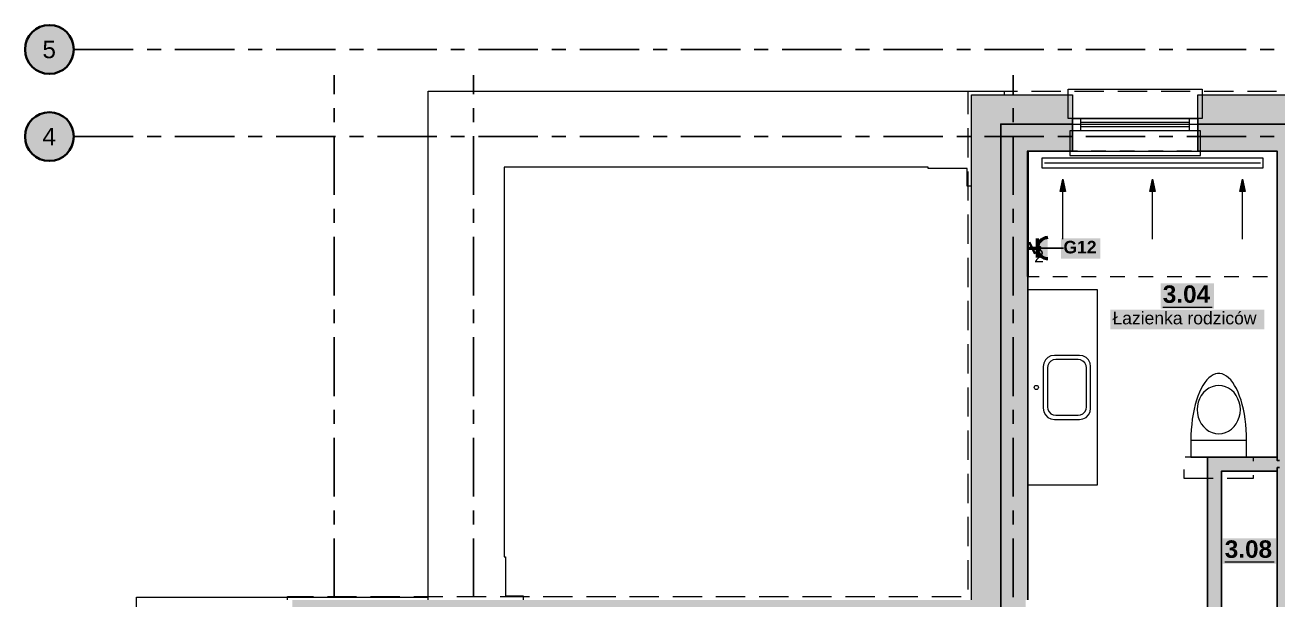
# Model space of a CAD drawing. Header units: metres. Extents: x -3.2 to 13.5, y -2.1 to 9.6.
# Drawn here: x -3.22 to 5.78, y 5.43 to 9.55 of the extents above; entities that cross this region are included whole.
import ezdxf

# ---------------------------------------------------------------- set-up
doc = ezdxf.new("R2010")
doc.units = ezdxf.units.M
for name, pattern in [('KRESKOWA', [5.25, 4.2, -1.05]), ('KRESKOWA_DROBNA', [3.15, 2.1, -1.05]), ('PUNKTOWA', [10.5, 8.4, -1.05, 0, -1.05])]:
    doc.linetypes.add(name, pattern=pattern)
doc.layers.add('A-MASKA', color=7, linetype='Continuous', lineweight=18)
doc.layers.add('E-OPISY', color=2, linetype='Continuous', lineweight=25)
for name, color, linetype, lineweight, true_color in [('E-GNIAZDA', 1, 'Continuous', 35, 0xc00000), ('I-OSIE', 8, 'PUNKTOWA', 18, 0x7a7a7a), ('I-PODKLAD', 8, 'Continuous', 18, 0x9a9a9a), ('I-PODKLAD-SCIANY', 8, 'Continuous', 25, 0x6e6e6e), ('I-PODKLAD-WYPELN', 254, 'Continuous', 18, 0xe6e6e6), ('I-POMIESZCZENIA', 8, 'Continuous', 25, 0x4a4a4a)]:
    doc.layers.add(name, color=color, linetype=linetype, lineweight=lineweight, true_color=true_color)
doc.styles.add('PL_ARIAL', font='arial.ttf')
doc.styles.add('PL_ARIAL_B', font='arialbd.ttf')

msp = doc.modelspace()

# ---------------------------------------------------------------- hatches: boundary and pattern name
at = {"layer": 'A-MASKA', "true_color": 0xffffff}
for points in [[(4.2175, 7.8745), (4.4997, 7.8745), (4.4997, 8.0193), (4.2175, 8.0193)], [(4.9332, 7.5145), (5.3168, 7.5145), (5.3168, 7.697), (4.9332, 7.697)], [(4.5719, 7.3677), (5.6781, 7.3677), (5.6781, 7.5075), (4.5719, 7.5075)], [(5.3782, 5.685), (5.7618, 5.685), (5.7618, 5.8675), (5.3782, 5.8675)]]:
    msp.add_hatch(color=7, dxfattribs=at).paths.add_polyline_path(points)
at = {"layer": 'E-GNIAZDA', "true_color": 0x000000}
msp.add_hatch(color=7, dxfattribs=at).paths.add_polyline_path([(4.1225, 8.025), (4.1127, 8.0244), (4.1031, 8.0224), (4.0938, 8.0193), (4.085, 8.015), (4.0768, 8.0095), (4.0695, 8.003), (4.063, 7.9957), (4.0575, 7.9875), (4.0532, 7.9787), (4.0501, 7.9694), (4.0481, 7.9598), (4.0475, 7.95), (4.0481, 7.9402), (4.0501, 7.9306), (4.0532, 7.9213), (4.0575, 7.9125), (4.063, 7.9043), (4.0695, 7.897), (4.0768, 7.8905), (4.085, 7.885), (4.0938, 7.8807), (4.1031, 7.8776), (4.1127, 7.8756), (4.1225, 7.875)])
at = {"layer": 'E-OPISY', "true_color": 0x000000}
msp.add_hatch(color=7, dxfattribs=at).paths.add_polyline_path([(4.0775, 7.95), (4.0769, 7.9545), (4.0752, 7.9588), (4.0724, 7.9624), (4.0687, 7.9652), (4.0645, 7.9669), (4.06, 7.9675), (4.0555, 7.9669), (4.0512, 7.9652), (4.0476, 7.9624), (4.0448, 7.9588), (4.0431, 7.9545), (4.0425, 7.95), (4.0431, 7.9455), (4.0448, 7.9413), (4.0476, 7.9376), (4.0512, 7.9348), (4.0555, 7.9331), (4.06, 7.9325), (4.0645, 7.9331), (4.0687, 7.9348), (4.0724, 7.9376), (4.0752, 7.9413), (4.0769, 7.9455)])
at = {"layer": 'I-OSIE', "true_color": 0xffffff}
for points in [[(-2.87, 9.375), (-2.8715, 9.3978), (-2.876, 9.4203), (-2.8833, 9.442), (-2.8934, 9.4625), (-2.9062, 9.4815), (-2.9213, 9.4987), (-2.9385, 9.5138), (-2.9575, 9.5266), (-2.978, 9.5367), (-2.9997, 9.544), (-3.0222, 9.5485), (-3.045, 9.55), (-3.0678, 9.5485), (-3.0903, 9.544), (-3.112, 9.5367), (-3.1325, 9.5266), (-3.1515, 9.5138), (-3.1687, 9.4987), (-3.1838, 9.4815), (-3.1966, 9.4625), (-3.2067, 9.442), (-3.214, 9.4203), (-3.2185, 9.3978), (-3.22, 9.375), (-3.2185, 9.3522), (-3.214, 9.3297), (-3.2067, 9.308), (-3.1966, 9.2875), (-3.1838, 9.2685), (-3.1687, 9.2513), (-3.1515, 9.2362), (-3.1325, 9.2234), (-3.112, 9.2133), (-3.0903, 9.206), (-3.0678, 9.2015), (-3.045, 9.2), (-3.0222, 9.2015), (-2.9997, 9.206), (-2.978, 9.2133), (-2.9575, 9.2234), (-2.9385, 9.2362), (-2.9213, 9.2513), (-2.9062, 9.2685), (-2.8934, 9.2875), (-2.8833, 9.308), (-2.876, 9.3297), (-2.8715, 9.3522)], [(-2.87, 8.75), (-2.8715, 8.7728), (-2.876, 8.7953), (-2.8833, 8.817), (-2.8934, 8.8375), (-2.9062, 8.8565), (-2.9213, 8.8737), (-2.9385, 8.8888), (-2.9575, 8.9016), (-2.978, 8.9117), (-2.9997, 8.919), (-3.0222, 8.9235), (-3.045, 8.925), (-3.0678, 8.9235), (-3.0903, 8.919), (-3.112, 8.9117), (-3.1325, 8.9016), (-3.1515, 8.8888), (-3.1687, 8.8737), (-3.1838, 8.8565), (-3.1966, 8.8375), (-3.2067, 8.817), (-3.214, 8.7953), (-3.2185, 8.7728), (-3.22, 8.75), (-3.2185, 8.7272), (-3.214, 8.7047), (-3.2067, 8.683), (-3.1966, 8.6625), (-3.1838, 8.6435), (-3.1687, 8.6263), (-3.1515, 8.6112), (-3.1325, 8.5984), (-3.112, 8.5883), (-3.0903, 8.581), (-3.0678, 8.5765), (-3.045, 8.575), (-3.0222, 8.5765), (-2.9997, 8.581), (-2.978, 8.5883), (-2.9575, 8.5984), (-2.9385, 8.6112), (-2.9213, 8.6263), (-2.9062, 8.6435), (-2.8934, 8.6625), (-2.8833, 8.683), (-2.876, 8.7047), (-2.8715, 8.7272)]]:
    msp.add_hatch(color=7, dxfattribs=at).paths.add_polyline_path(points)
at = {"layer": 'I-PODKLAD-WYPELN', "true_color": 0xe4e4e4}
h = msp.add_hatch(color=7, dxfattribs=at)
h.paths.add_polyline_path([(-0.86, 4.985), (-0.86, 4.985), (-0.86, 3.7), (-0.86, 3.7), (-0.86, 3.7), (-0.885, 3.7), (-0.885, 3.7), (-0.885, 3.7), (-0.885, 3.7), (-1.1, 3.7), (-1.1, 3.7), (-1.1, 3.7), (-1.1, 3.7), (-1.1, 3.7), (-1.1, 3.7), (-1.1, 3.7), (-1.1, 3.7), (-1.296, 3.7), (-1.296, 3.7), (-1.296, 3.7), (-1.296, 3.7), (-1.3, 3.7), (-1.3, 5.425), (-1.3, 5.425), (-1.3, 5.425), (-1.3, 5.425), (3.575, 5.425), (3.575, 9.05), (4.3, 9.05), (4.3, 8.84), (4.3, 8.645), (3.98, 8.645), (3.98, 5.425), (3.965, 5.425), (3.965, 5.425), (3.965, 5.425), (3.965, 5.425), (3.965, 5.425), (3.965, 5.425), (3.965, 5.425), (3.965, 5.425), (3.965, 5.425), (3.965, 5.425), (3.965, 5.425), (3.965, 5.23), (3.965, 5.23), (3.965, 5.23), (3.965, 5.23), (3.965, 5.23), (4.2, 5.23), (4.2, 5.23), (4.2, 5.23), (4.2, 5.23), (4.2, 5.23), (4.2, 5.035), (4.2, 5.035), (4.2, 5.035), (4.2, 5.02), (4.2, 5.02), (4.2, 5.02), (3.875, 5.02), (3.875, 5.02), (3.875, 5.02), (3.875, 5.02), (3.875, 5.02), (3.65, 5.02), (3.65, 5.02), (3.65, 5.02), (3.65, 4.8), (3.65, 4.8), (3.65, 4.8), (3.635, 4.8), (3.635, 4.8), (3.635, 4.8), (3.635, 4.8), (3.5, 4.8), (3.5, 4.8), (3.5, 4.8), (3.5, 4.8), (3.5, 4.8), (3.5, 5.02), (3.5, 5.02), (3.5, 5.02), (3.5, 5.02), (3.5, 5.02), (-0.895, 5.02), (-0.895, 5.02), (-0.895, 5.02), (-0.8975, 5.0225), (-0.885, 5.01), (-0.885, 5.01), (-0.885, 5.01), (-0.86, 4.985)])
h.paths.add_polyline_path([(3.875, 5.215), (3.875, 5.215), (3.875, 5.215), (3.875, 5.215), (3.875, 5.215), (3.875, 5.215), (3.875, 5.215), (3.875, 5.215)], flags=0)
h.paths.add_polyline_path([(3.875, 5.035), (3.875, 5.035), (3.875, 5.035)], flags=0)
h.paths.add_polyline_path([(-1.1, 5.225), (-1.1, 5.225), (-1.1, 5.225), (-1.1, 5.215), (-1.1, 5.215), (-1.1, 5.215), (-1.1, 5.215), (-1.1, 5.215), (-1.09, 5.215), (-1.09, 5.215), (-1.09, 5.215)], flags=0)
h.paths.add_polyline_path([(-0.9, 5.215), (-0.9, 5.215), (-0.9, 5.215), (-0.9, 5.215), (-0.9, 5.215), (-0.9, 5.215), (-0.9, 5.215), (-0.9, 5.215)], flags=0)
h.paths.add_polyline_path([(-1.296, 5.421), (-1.296, 5.421), (-1.296, 5.421), (-1.296, 5.421), (-1.29, 5.415)], flags=0)
h.paths.add_polyline_path([(-1.2129, 5.3379), (-1.116, 5.241), (-1.1004, 5.2254), (-1.29, 5.415)], flags=0)
h.paths.add_polyline_path([(3.785, 5.425), (3.785, 5.425), (3.785, 5.425), (3.785, 5.425)], flags=0)
h.paths.add_polyline_path([(3.785, 5.215), (3.785, 5.215), (3.785, 5.215), (3.785, 5.215)], flags=0)
h = msp.add_hatch(color=7, dxfattribs=at)
h.paths.add_polyline_path([(5.1, 5.02), (5.1, 5.035), (5.1, 5.035), (5.1, 5.035), (5.1, 5.035), (5.1, 5.23), (5.1, 5.23), (5.1, 5.23), (5.1, 5.23), (5.1, 5.23), (5.27, 5.23), (5.27, 6.45), (5.77, 6.45), (5.77, 8.645), (5.77, 8.645), (5.77, 8.645), (5.77, 8.645), (5.77, 8.645), (5.2, 8.645), (5.2, 8.84), (5.2, 9.05), (6.4, 9.05), (6.4, 8.84), (6.4, 8.645), (5.98, 8.645), (5.98, 8.645), (5.98, 8.645), (5.98, 5.23), (5.98, 5.23), (5.98, 5.23), (7.085, 5.23), (7.085, 5.23), (7.085, 5.23), (7.085, 5.23), (7.085, 5.23), (7.1, 5.215), (7.1, 5.215), (7.1, 5.215), (7.1, 5.215), (7.1, 5.215), (7.1, 5.215), (7.1, 5.215), (7.1, 5.215), (7.1, 5.215), (7.1, 5.215), (7.1, 5.215), (7.1, 5.215), (7.115, 5.215), (7.115, 7.47), (7.265, 7.47), (7.265, 5.215), (7.265, 5.215), (7.265, 5.215), (7.265, 5.215), (7.265, 5.215), (7.265, 5.215), (7.265, 5.035), (7.265, 5.035), (7.265, 5.035), (7.265, 5.035), (7.265, 5.035), (7.265, 5.035), (7.265, 5.035), (7.265, 5.035), (7.265, 5.035), (7.265, 5.035), (7.265, 5.035), (7.265, 5.035), (7.265, 5.035), (7.265, 5.035), (7.265, 5.035), (7.265, 5.035), (7.265, 5.035), (7.28, 5.035), (7.28, 5.035), (7.28, 5.035), (7.295, 5.02), (7.295, 5.02), (7.295, 5.02), (5.95, 5.02), (5.95, 5.02), (5.95, 5.02), (5.95, 4.8), (5.95, 4.8), (5.95, 4.8), (5.935, 4.8), (5.935, 4.8), (5.935, 4.8), (5.935, 4.8), (5.8, 4.8), (5.8, 4.8), (5.8, 4.8), (5.8, 4.8), (5.8, 4.8), (5.8, 5.02), (5.8, 5.02), (5.8, 5.02), (5.8, 5.02), (5.8, 5.02), (5.1, 5.02), (5.1, 5.02)])
h.paths.add_polyline_path([(5.77, 5.23), (5.77, 5.23), (5.77, 6.35), (5.37, 6.35), (5.37, 5.23), (5.77, 5.23), (5.77, 5.23), (5.77, 5.23)], flags=0)
at = {"layer": 'I-PODKLAD-WYPELN', "true_color": 0xcfcfcf}
for points in [[(4.23, 8.445), (4.2487, 8.357), (4.2113, 8.357)], [(4.875, 8.445), (4.8937, 8.357), (4.8563, 8.357)], [(5.52, 8.445), (5.5387, 8.357), (5.5013, 8.357)]]:
    msp.add_hatch(color=7, dxfattribs=at).paths.add_polyline_path(points)

# ---------------------------------------------------------------- linework, layer by layer
at = {"layer": 'E-GNIAZDA', "lineweight": 50, "ltscale": 0.05}
for points in [[(4.1225, 8.025), (4.1127, 8.0244), (4.1031, 8.0224), (4.0938, 8.0193), (4.085, 8.015), (4.0768, 8.0095), (4.0695, 8.003), (4.063, 7.9957), (4.0575, 7.9875), (4.0532, 7.9787), (4.0501, 7.9694), (4.0481, 7.9598), (4.0475, 7.95), (4.0481, 7.9402), (4.0501, 7.9306), (4.0532, 7.9213), (4.0575, 7.9125), (4.063, 7.9043), (4.0695, 7.897), (4.0768, 7.8905), (4.085, 7.885), (4.0938, 7.8807), (4.1031, 7.8776), (4.1127, 7.8756), (4.1225, 7.875)], [(4.0475, 8.0175), (4.0475, 7.8825)], [(3.98, 7.95), (4.0475, 7.95)]]:
    msp.add_lwpolyline(points, dxfattribs=at)
at = {"layer": 'E-GNIAZDA', "lineweight": 35, "ltscale": 0.05}
msp.add_lwpolyline([(3.9894, 7.992), (4.0314, 7.908)], dxfattribs=at)
at = {"layer": 'E-OPISY', "lineweight": 25, "ltscale": 0.05}
msp.add_lwpolyline([(4.06, 7.95), (4.235, 7.95)], dxfattribs=at)
at = {"layer": 'I-OSIE', "linetype": 'PUNKTOWA', "lineweight": 25, "ltscale": 0.050773, "flags": 128}
for points in [[(-2.87, 9.375), (13.55, 9.375)], [(-2.87, 8.75), (13.55, 8.75)]]:
    msp.add_lwpolyline(points, dxfattribs=at)
at = {"layer": 'I-OSIE', "linetype": 'PUNKTOWA', "lineweight": 25, "ltscale": 0.050183, "flags": 128}
for points in [[(-1, -1.77), (-1, 9.19)], [(0, -1.77), (0, 9.19)], [(3.875, -1.77), (3.875, 9.19)]]:
    msp.add_lwpolyline(points, dxfattribs=at)
at = {"layer": 'I-OSIE', "linetype": 'Continuous', "lineweight": 35, "ltscale": 0.05}
for centre in [(-3.045, 9.375), (-3.045, 8.75)]:
    msp.add_circle(centre, 0.175, dxfattribs=at)
at = {"layer": 'I-PODKLAD', "lineweight": 18, "ltscale": 0.05}
for points in [[(5.23, 8.88), (4.27, 8.88), (4.27, 9.09), (5.23, 9.09)], [(5.2, 8.79), (4.3, 8.79), (4.3, 8.88), (5.2, 8.88)], [(5.22, 8.79), (4.28, 8.79), (4.28, 8.615), (5.22, 8.615)], [(3.985, 8.645), (3.975, 8.645), (3.975, 7.745), (3.985, 7.745)], [(5.67, 8.595), (4.08, 8.595), (4.08, 8.525), (5.67, 8.525)], [(4.23, 8.445), (4.2487, 8.357), (4.2113, 8.357)], [(4.875, 8.445), (4.8937, 8.357), (4.8563, 8.357)], [(5.52, 8.445), (5.5387, 8.357), (5.5013, 8.357)], [(3.98, 7.65), (3.98, 6.25), (4.48, 6.25), (4.48, 7.65)], [(4.09, 6.8), (4.0939, 6.7753), (4.1053, 6.753), (4.123, 6.7353), (4.1453, 6.7239), (4.17, 6.72), (4.35, 6.72), (4.3747, 6.7239), (4.397, 6.7353), (4.4147, 6.753), (4.4261, 6.7753), (4.43, 6.8), (4.43, 7.1), (4.4261, 7.1247), (4.4147, 7.147), (4.397, 7.1647), (4.3747, 7.1761), (4.35, 7.18), (4.17, 7.18), (4.1453, 7.1761), (4.123, 7.1647), (4.1053, 7.147), (4.0939, 7.1247), (4.09, 7.1)], [(4.12, 6.81), (4.1229, 6.7915), (4.1315, 6.7747), (4.1447, 6.7615), (4.1615, 6.7529), (4.18, 6.75), (4.34, 6.75), (4.3585, 6.7529), (4.3753, 6.7615), (4.3885, 6.7747), (4.3971, 6.7915), (4.4, 6.81), (4.4, 7.09), (4.3971, 7.1085), (4.3885, 7.1253), (4.3753, 7.1385), (4.3585, 7.1471), (4.34, 7.15), (4.18, 7.15), (4.1615, 7.1471), (4.1447, 7.1385), (4.1315, 7.1253), (4.1229, 7.1085), (4.12, 7.09)], [(5.505, 6.7908), (5.5031, 6.8178), (5.4974, 6.8442), (5.4881, 6.8692), (5.4754, 6.8924), (5.4596, 6.913), (5.4411, 6.9306), (5.4204, 6.9448), (5.3979, 6.9551), (5.3742, 6.9615), (5.35, 6.9636), (5.3258, 6.9615), (5.3021, 6.9551), (5.2796, 6.9448), (5.2589, 6.9306), (5.2404, 6.913), (5.2246, 6.8924), (5.2119, 6.8692), (5.2026, 6.8442), (5.1969, 6.8178), (5.195, 6.7908), (5.1969, 6.7638), (5.2026, 6.7374), (5.2119, 6.7124), (5.2246, 6.6892), (5.2404, 6.6686), (5.2589, 6.651), (5.2796, 6.6368), (5.3021, 6.6265), (5.3258, 6.6201), (5.35, 6.618), (5.3742, 6.6201), (5.3979, 6.6265), (5.4204, 6.6368), (5.4411, 6.651), (5.4596, 6.6686), (5.4754, 6.6892), (5.4881, 6.7124), (5.4974, 6.7374), (5.5031, 6.7638)], [(5.15, 6.45), (5.55, 6.45), (5.55, 6.57), (5.15, 6.57)]]:
    msp.add_lwpolyline(points, close=True, dxfattribs=at)
at = {"layer": 'I-PODKLAD', "linetype": 'KRESKOWA', "lineweight": 13, "ltscale": 0.05, "flags": 128}
msp.add_lwpolyline([(-1.335, 5.4255), (-1.335, 5.45), (3.55, 5.45), (3.55, 9.075), (8.825, 9.075), (8.825, 5.45), (12.325, 5.45), (12.325, 5.4255)], dxfattribs=at)
at = {"layer": 'I-PODKLAD', "lineweight": 13, "ltscale": 0.05}
for points in [[(-0.325, 5.4255), (-0.325, 9.075), (3.81, 9.075), (3.81, 9.0505)], [(4.3005, 8.84), (5.1995, 8.84)], [(4.3005, 8.645), (5.1995, 8.645)], [(3.5745, 8.395), (3.545, 8.395), (3.545, 8.52), (3.265, 8.52), (3.265, 8.53), (0.22, 8.53), (0.22, 5.735), (0.23, 5.735), (0.23, 5.455), (0.355, 5.455), (0.355, 5.4255)], [(-0.3, -1.3005), (-0.3, -1.32), (-2.42, -1.32), (-2.42, 5.445), (-0.3255, 5.445)]]:
    msp.add_lwpolyline(points, dxfattribs=at)
at = {"layer": 'I-PODKLAD', "lineweight": 18, "ltscale": 0.05}
for points in [[(4.36, 8.79), (4.36, 8.88)], [(5.14, 8.8512), (4.36, 8.8512)], [(5.14, 8.8188), (4.36, 8.8188)], [(5.14, 8.79), (5.14, 8.88)], [(5.65, 8.56), (4.1, 8.56)], [(4.23, 8.015), (4.23, 8.355)], [(4.875, 8.015), (4.875, 8.355)], [(5.52, 8.015), (5.52, 8.355)], [(5.55, 6.57), (5.5494, 6.6086), (5.5474, 6.647), (5.5442, 6.6849), (5.5397, 6.722), (5.534, 6.7581), (5.5271, 6.7931), (5.519, 6.8265), (5.5099, 6.8584), (5.4997, 6.8883), (5.4885, 6.9162), (5.4765, 6.9418), (5.4636, 6.965), (5.45, 6.9857), (5.4357, 7.0037), (5.4209, 7.0188), (5.4056, 7.031), (5.39, 7.0403), (5.3741, 7.0465), (5.3581, 7.0496), (5.3419, 7.0496), (5.3259, 7.0465), (5.31, 7.0403), (5.2944, 7.031), (5.2791, 7.0188), (5.2643, 7.0037), (5.25, 6.9857), (5.2364, 6.965), (5.2235, 6.9418), (5.2115, 6.9162), (5.2003, 6.8883), (5.1901, 6.8584), (5.181, 6.8265), (5.1729, 6.7931), (5.166, 6.7581), (5.1603, 6.722), (5.1558, 6.6849), (5.1526, 6.647), (5.1506, 6.6086), (5.15, 6.57)]]:
    msp.add_lwpolyline(points, dxfattribs=at)
at = {"layer": 'I-PODKLAD', "linetype": 'KRESKOWA_DROBNA', "lineweight": 18, "ltscale": 0.05, "flags": 128}
msp.add_lwpolyline([(5.77, 8.645), (3.98, 8.645), (3.98, 7.745), (5.77, 7.745)], close=True, dxfattribs=at)
at = {"layer": 'I-PODKLAD', "linetype": 'KRESKOWA', "lineweight": 18, "ltscale": 0.05, "flags": 128}
msp.add_lwpolyline([(5.1, 6.3), (5.6, 6.3), (5.6, 6.45), (5.1, 6.45)], close=True, dxfattribs=at)
at = {"layer": 'I-PODKLAD', "lineweight": 13, "ltscale": 0.05}
msp.add_circle((4.04, 6.95), 0.015, dxfattribs=at)
at = {"layer": 'I-PODKLAD-SCIANY', "lineweight": 13, "ltscale": 0.05}
msp.add_lwpolyline([(3.575, 5.425), (3.575, 9.05), (3.575, 9.05), (3.575, 9.05), (4.3, 9.05), (4.3, 9.05), (4.3, 9.05), (4.3, 8.84), (4.3, 8.84), (4.3, 8.84), (3.785, 8.84), (3.785, 8.84), (3.785, 8.84), (3.785, 8.84), (3.785, 8.84), (3.785, 8.84), (3.785, 8.84), (3.785, 8.84), (3.785, 8.84), (3.785, 8.84), (3.785, 8.84), (3.785, 8.84), (3.785, 8.84), (3.785, 8.84), (3.785, 8.84), (3.785, 8.84), (3.785, 8.84), (3.785, 5.215)], dxfattribs=at)
msp.add_lwpolyline([(5.2, 8.84), (5.2, 8.84), (5.2, 9.05), (5.2, 9.05), (5.2, 9.05), (6.4, 9.05), (6.4, 9.05), (6.4, 9.05), (6.4, 8.84), (6.4, 8.84), (6.4, 8.84), (5.2, 8.84)], close=True, dxfattribs=at)
at = {"layer": 'I-PODKLAD-SCIANY', "lineweight": 25, "ltscale": 0.05}
for points in [[(3.785, 5.215), (3.785, 8.84), (3.785, 8.84), (3.785, 8.84), (4.3, 8.84), (4.3, 8.84), (4.3, 8.84), (4.3, 8.645), (4.3, 8.645), (4.3, 8.645), (3.98, 8.645), (3.98, 8.645), (3.98, 8.645), (3.98, 8.645), (3.98, 8.645), (3.98, 8.645), (3.98, 8.645), (3.98, 8.645), (3.98, 8.645), (3.98, 8.645), (3.98, 8.645), (3.98, 8.645), (3.98, 8.645), (3.98, 8.645), (3.98, 8.645), (3.98, 8.645), (3.98, 8.645), (3.98, 5.425)], [(5.785, 6.425), (5.77, 6.425), (5.77, 6.425), (5.77, 6.425), (5.77, 6.425), (5.77, 6.425), (5.77, 8.645), (5.77, 8.645), (5.77, 8.645), (5.77, 8.645), (5.77, 8.645), (5.77, 8.645), (5.77, 8.645), (5.77, 8.645), (5.77, 8.645), (5.77, 8.645), (5.77, 8.645), (5.77, 8.645), (5.77, 8.645), (5.77, 8.645), (5.77, 8.645), (5.77, 8.645), (5.77, 8.645), (5.2, 8.645), (5.2, 8.645), (5.2, 8.645), (5.2, 8.84), (5.2, 8.84), (5.2, 8.84), (6.4, 8.84)], [(5.27, 5.23), (5.27, 6.45), (5.27, 6.45), (5.27, 6.45), (5.77, 6.45), (5.77, 6.45), (5.77, 6.45), (5.77, 6.425), (5.77, 6.425), (5.77, 6.425), (5.77, 6.425), (5.77, 6.425), (5.77, 6.425), (5.77, 6.425), (5.77, 6.425), (5.77, 6.425), (5.77, 6.425), (5.77, 6.425), (5.77, 6.425), (5.77, 6.425), (5.77, 6.425), (5.77, 6.425), (5.77, 6.425), (5.77, 6.425), (5.785, 6.425)], [(5.785, 6.375), (5.77, 6.375), (5.77, 6.375), (5.77, 6.375), (5.77, 6.375), (5.77, 6.375), (5.77, 6.375), (5.77, 6.375), (5.77, 6.375), (5.77, 6.375), (5.77, 6.375), (5.77, 6.375), (5.77, 6.375), (5.77, 6.375), (5.77, 6.375), (5.77, 6.375), (5.77, 6.375), (5.77, 6.375), (5.77, 6.35), (5.77, 6.35), (5.77, 6.35), (5.37, 6.35), (5.37, 6.35), (5.37, 6.35), (5.37, 6.35), (5.37, 6.35), (5.37, 6.35), (5.37, 6.35), (5.37, 6.35), (5.37, 6.35), (5.37, 6.35), (5.37, 6.35), (5.37, 6.35), (5.37, 6.35), (5.37, 6.35), (5.37, 6.35), (5.37, 6.35), (5.37, 6.35), (5.37, 5.23)], [(5.77, 5.23), (5.77, 6.375), (5.77, 6.375), (5.77, 6.375), (5.77, 6.375), (5.77, 6.375), (5.785, 6.375)]]:
    msp.add_lwpolyline(points, dxfattribs=at)
at = {"layer": 'I-POMIESZCZENIA', "lineweight": 18, "ltscale": 0.05}
for points in [[(4.9482, 7.527), (5.3018, 7.527)], [(5.3932, 5.6975), (5.7468, 5.6975)]]:
    msp.add_lwpolyline(points, dxfattribs=at)

# ---------------------------------------------------------------- texts
at = {"layer": 'E-GNIAZDA', "style": 'PL_ARIAL'}
msp.add_text('2', height=0.09, dxfattribs=at).set_placement((4.0254, 7.848))
at = {"layer": 'E-OPISY', "style": 'PL_ARIAL_B'}
msp.add_text('G12', height=0.09, dxfattribs=at).set_placement((4.235, 7.9118))
at = {"layer": 'I-OSIE', "style": 'PL_ARIAL'}
for s, p in [('5', (-3.0955, 9.3125)), ('4', (-3.0955, 8.6875))]:
    msp.add_text(s, height=0.125, dxfattribs=at).set_placement(p)
at = {"layer": 'I-POMIESZCZENIA'}
for s, height, style, p in [('3.04', 0.125, 'PL_ARIAL_B', (4.9482, 7.557)), ('Łazienka rodziców', 0.09, 'PL_ARIAL', (4.5869, 7.4025)), ('3.08', 0.125, 'PL_ARIAL_B', (5.3932, 5.7275))]:
    msp.add_text(s, height=height, dxfattribs=dict(at, style=style)).set_placement(p)

doc.saveas('drawing.dxf')
